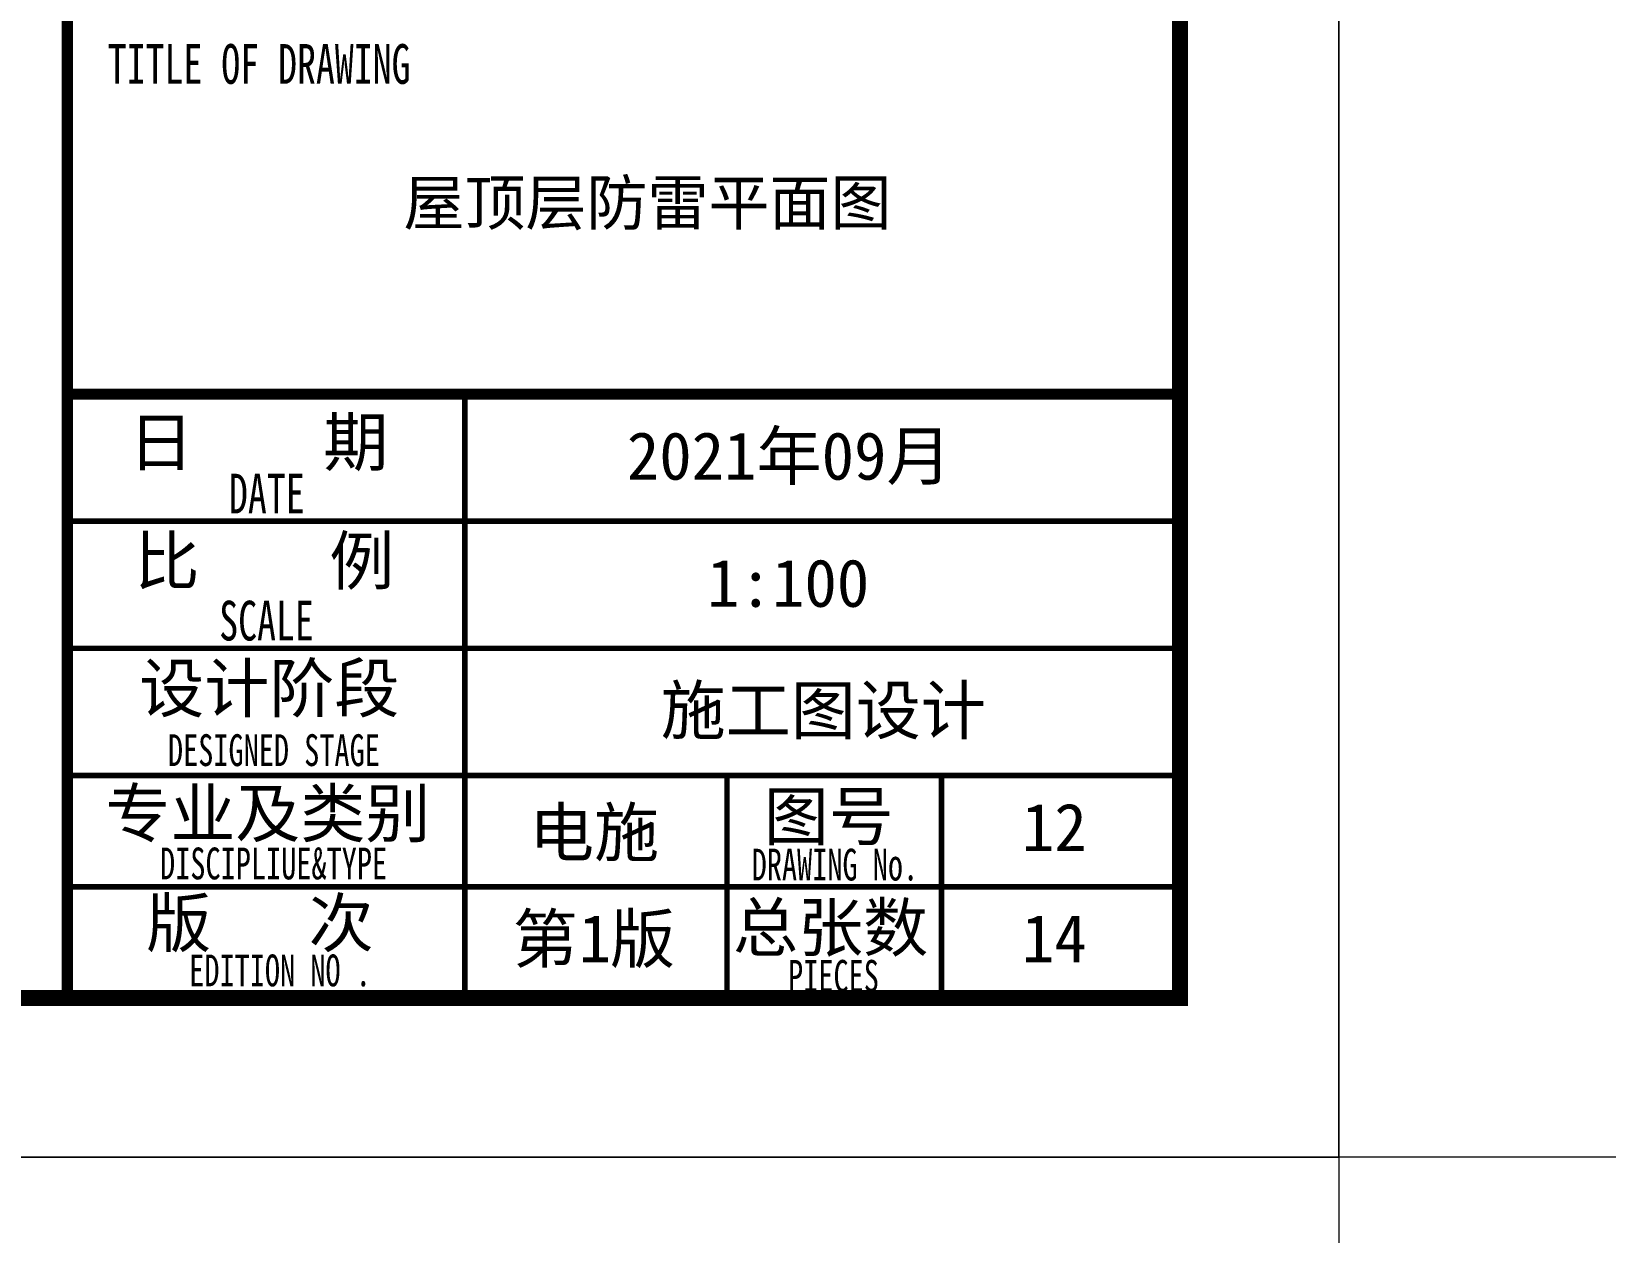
# Model space of a CAD drawing. Extents: x 3774419 to 4775970, y -926964 to 2266.
# Drawn here: x 3964392 to 3974294, y -749239 to -741682 of the extents above; entities that cross this region are included whole.
import ezdxf
from ezdxf.enums import TextEntityAlignment as Align

# ---------------------------------------------------------------- set-up
doc = ezdxf.new("R2010")
doc.units = 0
doc.header["$LTSCALE"] = 1000
doc.header["$MEASUREMENT"] = 0
doc.layers.add('!!电气', color=1, linetype='CONTINUOUS')
doc.layers.add('图签文字', color=4, linetype='CONTINUOUS')
doc.layers.add('可改文字', color=6, linetype='CONTINUOUS', lineweight=18)
doc.layers.add('图框', color=147, linetype='CONTINUOUS', lineweight=20)
doc.styles.add('宋体', font='', dxfattribs={"height": 4})
doc.styles.add('建筑图签-1', font='simhei.ttf', dxfattribs={"width": 0.7})
doc.styles.get('宋体').set_extended_font_data('SimSun')

# ---------------------------------------------------------------- blocks, each defined once
blk = doc.blocks.new('A$C1435328E')
at = {"layer": '图框'}
for points, const_width in [([(-7000, -700), (-7000, 56700)], 70), ([(-7000, 3100.3), (0, 3100.3)], 70), ([(-4500, 700.3), (-4500, 3100.3)], 35), ([(-7000, 2300.3), (0, 2300.3)], 35), ([(-7000, 1500.3), (0, 1500.3)], 35), ([(-7000, 700.3), (0, 700.3)], 35), ([(-7000, 700.3), (-500, 700.3)], 35), ([(-4500, -699.7), (-4500, 700.3)], 35), ([(-2850, -699.7), (-2850, 700.3)], 35), ([(-2850, -699.7), (-2850, 700.3)], 35), ([(-2850, -699.7), (-2850, 700.3)], 35), ([(-1500, -700), (-1500, 700)], 35), ([(-7000, 0.3), (-2850, 0.3)], 35), ([(-2850, 0), (0, 0)], 35)]:
    blk.add_lwpolyline(points, dxfattribs=dict(at, const_width=const_width))
at = {"layer": '图签文字', "style": '建筑图签-1', "width": 0.7}
for s, height, p in [('TITLE OF DRAWING', 250, (-6746, 5052.5)), ('DATE', 250, (-5983.5, 2349.2)), ('SCALE', 250, (-6044.8, 1550)), ('DESIGNED STAGE', 200, (-6367.4, 759.9)), ('DISCIPLIUE&TYPE', 200, (-6417.1, 47.1)), ('DRAWING No.', 200, (-2695, 39.9)), ('EDITION NO .', 200, (-6233.5, -625.9)), ('PIECES', 200, (-2466.2, -660.1))]:
    blk.add_text(s, height=height, dxfattribs=at).set_placement(p)
at = {"layer": '图签文字', "color": 7, "style": '建筑图签-1'}
for s, p in [('日    期', (-6616.1, 2648.8)), ('比    例', (-6577.8, 1901.6)), ('设计阶段', (-6548.1, 1099.7)), ('专业及类别', (-6762, 313.1)), ('图号', (-2619.1, 294.4)), ('版   次 ', (-6504, -377)), ('总张数', (-2812.2, -405.6)), ('第 版', (-4199.2, -476.6))]:
    blk.add_text(s, height=300, dxfattribs=at).set_placement(p)
at = {"layer": '图签文字', "color": 6, "style": '建筑图签-1'}
for s, p in [('2021年09月', (-3480.4, 2561.7)), ('1:100', (-2975.5, 1761.7)), ('施工图设计', (-3267.7, 961.7)), ('电施', (-4095.8, 192.8)), ('1', (-3783, -474.9)), ('14', (-995, -474.9))]:
    blk.add_text(s, height=300, dxfattribs=at).set_placement(p)

msp = doc.modelspace()

# ---------------------------------------------------------------- linework, layer by layer
at = {"layer": '图框'}
for points in [[(3888517.5, -689363.9), (3972617.5, -689363.9), (3972617.5, -748763.9), (3888517.5, -748763.9)], [(3888517.5, -689363.9), (3972617.5, -689363.9), (3972617.5, -748763.9), (3888517.5, -748763.9)], [(3972617.5, -689363.9), (4056717.5, -689363.9), (4056717.5, -748763.9), (3972617.5, -748763.9)], [(3888517.5, -748763.9), (3972617.5, -748763.9), (3972617.5, -808163.9), (3888517.5, -808163.9)], [(3888517.5, -748763.9), (3972617.5, -748763.9), (3972617.5, -808163.9), (3888517.5, -808163.9)]]:
    msp.add_lwpolyline(points, close=True, dxfattribs=at)
at = {"layer": '图框', "const_width": 100}
msp.add_lwpolyline([(3971617.5, -747763.9), (3971617.5, -690363.9), (3891017.5, -690363.9), (3891017.5, -747763.9)], close=True, dxfattribs=at)

# ---------------------------------------------------------------- block references
at = {"layer": '!!电气'}
msp.add_blockref('A$C1435328E', (3971617.5, -747063.9), dxfattribs=at)

# ---------------------------------------------------------------- texts
at = {"layer": '可改文字', "color": 3, "style": '宋体'}
msp.add_text('屋顶层防雷平面图', height=281.28, dxfattribs=at).set_placement((3968266.7, -742755.8), align=Align.MIDDLE)
at = {"layer": '图签文字', "style": '建筑图签-1'}
msp.add_text('12', height=300, dxfattribs=at).set_placement((3970622.5, -746839.2))

doc.saveas('drawing.dxf')
